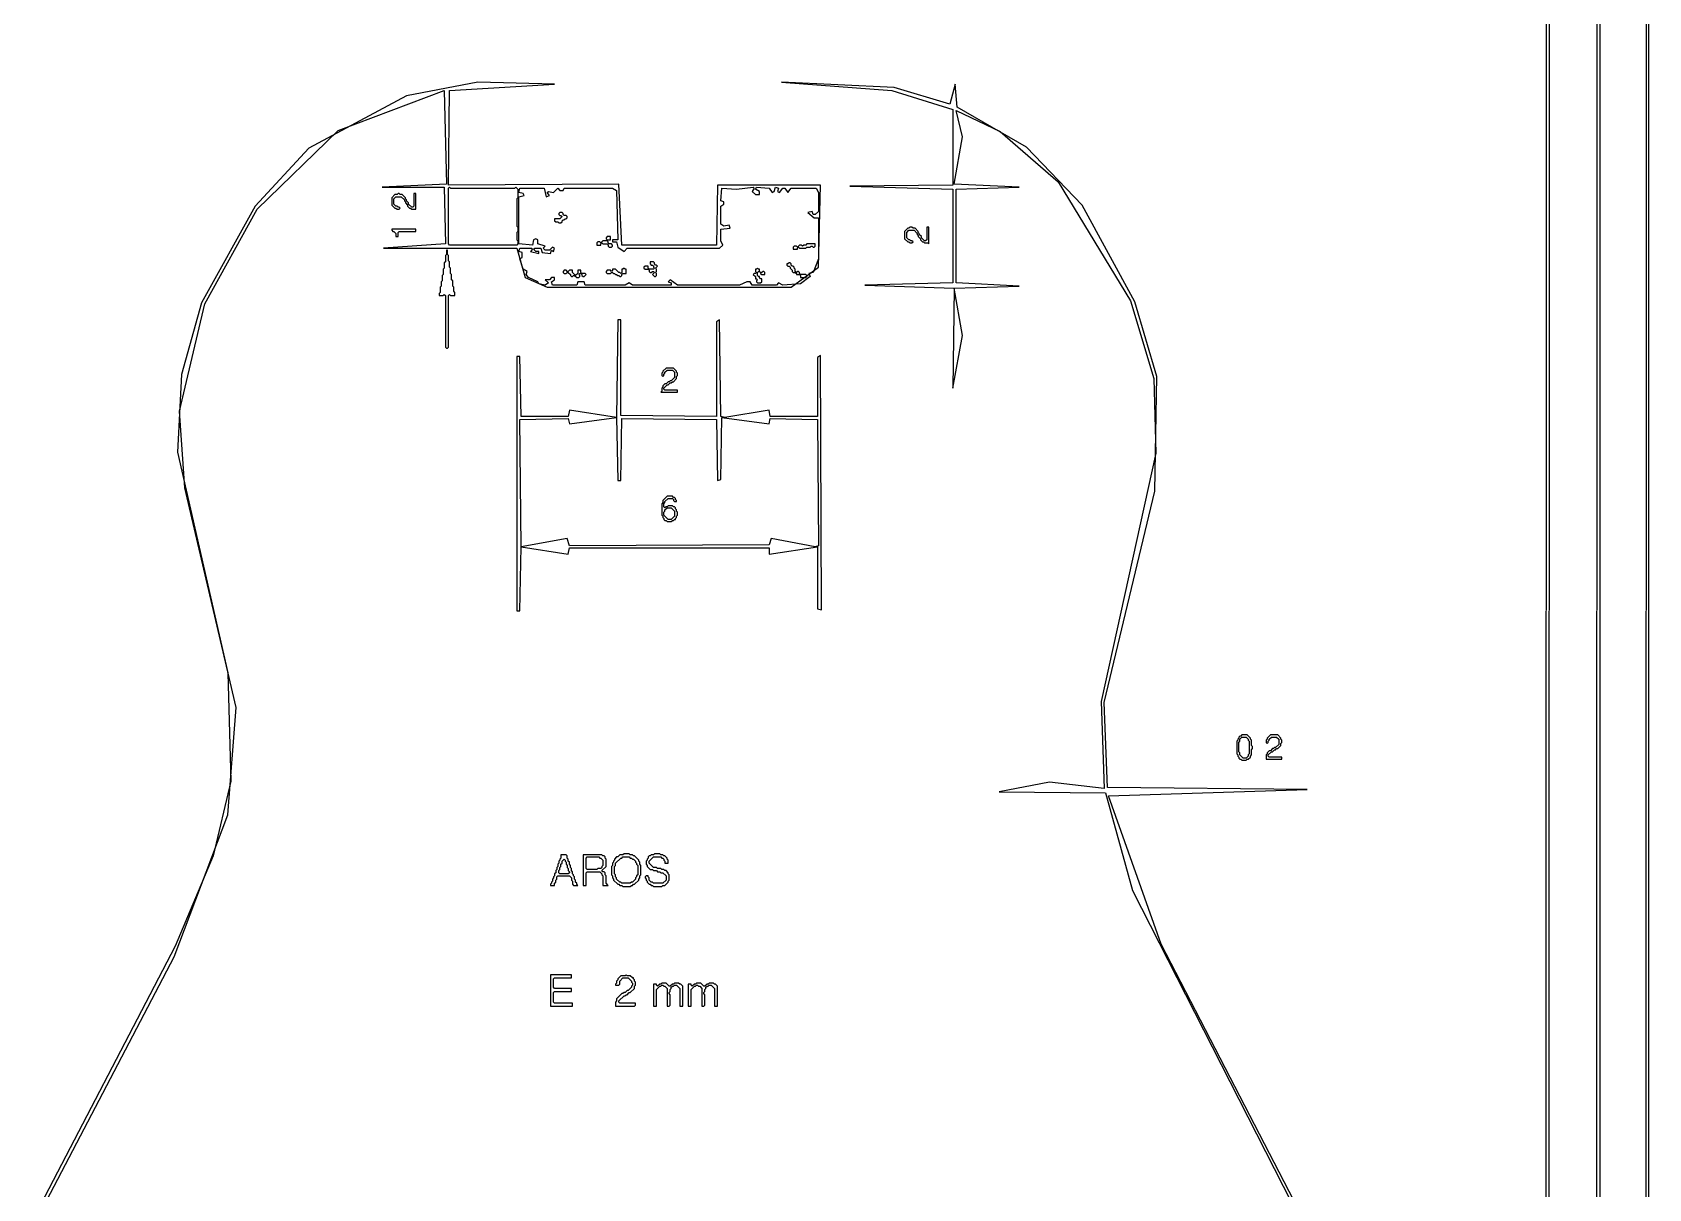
# Model space of a CAD drawing. Extents: x 17 to 323, y -435 to -5.
# Drawn here: x 168.9 to 322.7, y -271.6 to -161.6 of the extents above; entities that cross this region are included whole.
import ezdxf

# ---------------------------------------------------------------- set-up
doc = ezdxf.new("R2010")
doc.units = 0

msp = doc.modelspace()

# ---------------------------------------------------------------- linework, layer by layer
at = {"layer": 'CONTOURS'}
for p, q in [((322.5, -5.1), (322.4, -434.6)), ((322.7, -434.9), (322.7, -4.7)), ((317.8, -9.8), (317.7, -429.9)), ((318.1, -430.2), (318.1, -9.5)), ((313, -14.6), (312.9, -375)), ((313.2, -425.6), (313.3, -14.3)), ((204.5, -167.6), (195.2, -172.6)), ((198, -170.9), (208.1, -167.1)), ((211.3, -166.3), (204.5, -167.6)), ((208.1, -167.1), (208.3, -176)), ((208.5, -176.1), (208.6, -167.1)), ((208.6, -167.1), (218.6, -166.5)), ((218.6, -166.5), (211.3, -166.3)), ((250.9, -166.8), (240.2, -166.3)), ((240.2, -166.3), (250.7, -167.1)), ((250.7, -167.1), (256.5, -168.9)), ((256.2, -168.4), (250.9, -166.8)), ((256.7, -166.5), (256.2, -168.4)), ((256.9, -168.7), (256.7, -166.5)), ((256.5, -168.9), (256.5, -176.1)), ((257.4, -171.5), (256.8, -169)), ((256.8, -169), (261, -171)), ((263.5, -172.5), (256.9, -168.7)), ((190.3, -178.4), (198, -170.9)), ((256.6, -176), (257.4, -171.5)), ((261, -171), (266.5, -175.8)), ((195.2, -172.6), (190.1, -178.1)), ((268.8, -178), (263.5, -172.5)), ((208.3, -176), (202.2, -176.3)), ((202.2, -176.3), (208.1, -176.3)), ((208.1, -176.3), (208.2, -181.7)), ((224.7, -176), (208.5, -176.1)), ((208.5, -176.4), (208.6, -176.3)), ((208.5, -181.7), (208.5, -176.4)), ((208.6, -176.3), (208.7, -176.4)), ((208.7, -176.4), (214.8, -176.4)), ((214.8, -176.4), (214.9, -176.3)), ((214.9, -176.3), (215.1, -176.5)), ((215.1, -176.5), (215.1, -177.3)), ((215.2, -176.8), (215.3, -176.4)), ((215.6, -176.9), (215.2, -176.8)), ((215.3, -176.4), (217.6, -176.4)), ((217.6, -176.4), (217.8, -177.2)), ((217.9, -176.8), (218, -176.7)), ((218.1, -177.1), (217.9, -176.8)), ((218, -176.7), (218.5, -176.8)), ((218.5, -176.8), (218.9, -176.4)), ((218.9, -176.4), (219.1, -176.6)), ((219.1, -176.6), (219.4, -176.6)), ((219.4, -176.6), (219.5, -176.4)), ((219.5, -176.4), (224.1, -176.4)), ((224.1, -176.4), (224.5, -176.6)), ((224.5, -176.6), (224.6, -181.3)), ((225, -181.8), (224.7, -176)), ((234.1, -176.1), (234, -181.8)), ((243.9, -176.1), (234.1, -176.1)), ((234.4, -177.6), (234.5, -176.4)), ((234.5, -176.4), (235.9, -176.5)), ((235.9, -176.5), (237.5, -176.3)), ((237.6, -176.4), (237.4, -176.7)), ((237.4, -176.7), (237.7, -177)), ((237.5, -176.3), (237.6, -176.4)), ((237.7, -176.5), (237.8, -176.3)), ((238.1, -176.7), (237.7, -176.5)), ((237.8, -176.3), (239, -176.4)), ((238.1, -177), (238.1, -176.7)), ((239, -176.4), (239.3, -176.8)), ((239.3, -176.8), (239.5, -176.7)), ((239.5, -176.7), (239.6, -176.3)), ((239.6, -176.3), (239.9, -176.4)), ((239.9, -176.4), (239.8, -176.7)), ((239.8, -176.7), (240, -176.8)), ((240, -176.8), (240.3, -176.4)), ((240.3, -176.4), (240.5, -176.4)), ((240.5, -176.4), (240.8, -176.8)), ((240.8, -176.8), (241.1, -176.4)), ((241.1, -176.4), (243.5, -176.4)), ((243.5, -176.4), (243.7, -176.8)), ((243.7, -183.9), (243.9, -176.1)), ((243.7, -176.8), (243.7, -178.6)), ((256.5, -176.1), (246.7, -176.2)), ((246.7, -176.2), (256.5, -176.5)), ((256.5, -176.5), (256.5, -185.4)), ((262.8, -176.3), (256.6, -176)), ((256.8, -176.5), (262.8, -176.3)), ((256.8, -185.4), (256.8, -176.5)), ((266.5, -175.8), (273.4, -187.1)), ((190.1, -178.1), (185, -187.3)), ((185.3, -187.4), (190.3, -178.4)), ((203.4, -177), (203.1, -177.3)), ((203.1, -177.3), (203.1, -178)), ((203.1, -178), (203.4, -178.3)), ((203.3, -177.4), (203.5, -177.2)), ((203.3, -177.9), (203.3, -177.4)), ((203.5, -178.1), (203.3, -177.9)), ((203.6, -177), (203.4, -177)), ((203.4, -178.3), (203.5, -178.3)), ((203.5, -177.2), (204, -177.2)), ((203.6, -178.1), (203.5, -178.1)), ((203.5, -178.3), (203.6, -178.4)), ((203.7, -176.9), (203.6, -177)), ((203.7, -178.2), (203.6, -178.1)), ((203.6, -178.4), (203.8, -178.4)), ((203.8, -176.9), (203.7, -176.9)), ((203.8, -178.2), (203.7, -178.2)), ((203.9, -177), (203.8, -176.9)), ((203.9, -178.3), (203.8, -178.2)), ((203.8, -178.4), (203.9, -178.3)), ((204.1, -177), (203.9, -177)), ((204, -177.2), (204.3, -177.5)), ((204.4, -177.3), (204.1, -177)), ((204.3, -177.5), (204.3, -177.6)), ((204.3, -177.6), (204.4, -177.7)), ((204.4, -177.4), (204.4, -177.3)), ((204.5, -177.5), (204.4, -177.4)), ((204.4, -177.7), (204.4, -177.8)), ((204.4, -177.8), (204.6, -178)), ((204.5, -177.6), (204.5, -177.5)), ((204.7, -177.8), (204.5, -177.6)), ((204.6, -178), (204.6, -178.1)), ((204.6, -178.1), (204.8, -178.3)), ((204.7, -177.9), (204.7, -177.8)), ((205, -178.2), (204.7, -177.9)), ((204.8, -178.3), (204.9, -178.3)), ((204.9, -178.3), (205, -178.4)), ((205.1, -178.2), (205, -178.2)), ((205, -178.4), (205.4, -178.4)), ((205.2, -178.1), (205.1, -178.2)), ((205.4, -176.9), (205.2, -176.9)), ((205.2, -176.9), (205.2, -178.1)), ((205.4, -178.4), (205.4, -176.9)), ((215.1, -177.3), (215, -177.4)), ((215, -177.4), (215, -180)), ((215.2, -177.2), (215.7, -177.1)), ((215.2, -181.7), (215.2, -177.2)), ((215.7, -177.1), (215.6, -176.9)), ((217.8, -177.2), (218.1, -177.1)), ((234.7, -177.7), (234.4, -177.6)), ((234.4, -178.1), (234.7, -177.9)), ((234.4, -179.8), (234.4, -178.1)), ((234.7, -177.9), (234.7, -177.7)), ((237.7, -177), (238.1, -177)), ((273.8, -187.2), (268.8, -178)), ((219.1, -179.3), (218.6, -179.3)), ((218.6, -179.3), (218.6, -179.5)), ((218.6, -179.5), (218.7, -179.6)), ((218.7, -179.6), (218.9, -179.6)), ((218.9, -179.6), (219, -179.7)), ((219.1, -178.7), (219, -178.8)), ((219, -178.8), (219, -178.9)), ((219, -178.9), (219.1, -179)), ((219, -179.7), (219.2, -179.7)), ((219.3, -178.7), (219.1, -178.7)), ((219.1, -179), (219.2, -179)), ((219.3, -179.1), (219.1, -179.3)), ((219.2, -179), (219.3, -179.1)), ((219.2, -179.7), (219.3, -179.6)), ((219.4, -178.8), (219.3, -178.7)), ((219.3, -179.5), (219.4, -179.4)), ((219.3, -179.6), (219.3, -179.5)), ((219.4, -178.9), (219.4, -178.8)), ((219.5, -179), (219.4, -178.9)), ((219.4, -179.4), (219.5, -179.4)), ((219.7, -179), (219.5, -179)), ((219.5, -179.4), (219.6, -179.3)), ((219.6, -179.3), (219.7, -179.3)), ((219.8, -179.1), (219.7, -179)), ((219.7, -179.3), (219.8, -179.2)), ((219.8, -179.2), (219.8, -179.1)), ((234.7, -180), (234.4, -179.8)), ((235.2, -179.9), (234.7, -180)), ((235.3, -180.2), (235.2, -179.9)), ((243.1, -178.6), (242.7, -178.7)), ((242.7, -178.7), (243.3, -179.2)), ((243.2, -178.9), (243.1, -178.6)), ((243.4, -178.9), (243.2, -178.9)), ((243.3, -179.2), (243.7, -179.2)), ((243.7, -178.6), (243.4, -178.9)), ((243.7, -179.2), (243.7, -183.1)), ((203.1, -180.3), (203.1, -180.4)), ((205.4, -180.3), (203.1, -180.3)), ((203.1, -180.4), (203.2, -180.5)), ((203.2, -180.5), (203.3, -180.5)), ((203.3, -180.5), (203.5, -180.7)), ((203.5, -180.7), (203.5, -181)), ((203.5, -181), (203.7, -181)), ((203.7, -180.6), (203.8, -180.5)), ((203.7, -181), (203.7, -180.6)), ((203.8, -180.5), (205.4, -180.5)), ((205.4, -180.5), (205.4, -180.3)), ((215, -180), (215.1, -180.1)), ((215.1, -180.5), (215, -180.6)), ((215, -180.6), (215, -181.3)), ((215, -181.3), (215.1, -181.4)), ((215.1, -180.1), (215.1, -180.5)), ((215.1, -181.4), (215.1, -181.7)), ((216.6, -181.3), (216.5, -181.8)), ((216.8, -181.2), (216.6, -181.3)), ((217, -181.3), (216.8, -181.2)), ((217, -181.7), (217, -181.3)), ((223.2, -181.4), (223, -181.6)), ((223.5, -181.4), (223.2, -181.4)), ((223.6, -181), (223.5, -181.1)), ((223.5, -181.1), (223.5, -181.2)), ((223.5, -181.2), (223.6, -181.3)), ((223.6, -181.3), (223.5, -181.4)), ((223.9, -181), (223.6, -181)), ((223.6, -181.4), (223.7, -181.3)), ((223.7, -181.5), (223.6, -181.4)), ((223.7, -181.3), (223.9, -181.3)), ((223.9, -181.3), (223.9, -181)), ((224.6, -181.3), (224.1, -181.3)), ((224.1, -181.3), (224.1, -181.5)), ((234.4, -180.3), (235.3, -180.2)), ((234.4, -181.4), (234.4, -180.3)), ((234.6, -181.8), (234.4, -181.4)), ((252.2, -180.2), (251.9, -180.5)), ((251.9, -180.5), (251.9, -181.2)), ((251.9, -181.2), (252.2, -181.5)), ((252.1, -180.6), (252.3, -180.4)), ((252.1, -181.1), (252.1, -180.6)), ((252.3, -181.3), (252.1, -181.1)), ((252.3, -180.2), (252.2, -180.2)), ((252.4, -180.1), (252.3, -180.2)), ((252.3, -180.4), (252.8, -180.4)), ((252.4, -181.3), (252.3, -181.3)), ((252.6, -180.1), (252.4, -180.1)), ((252.5, -181.4), (252.4, -181.3)), ((252.6, -181.4), (252.5, -181.4)), ((252.7, -180.2), (252.6, -180.1)), ((252.7, -181.5), (252.6, -181.4)), ((252.9, -180.2), (252.7, -180.2)), ((252.8, -180.4), (253.1, -180.7)), ((253.2, -180.5), (252.9, -180.2)), ((253.1, -180.7), (253.1, -180.8)), ((253.1, -180.8), (253.2, -180.9)), ((253.2, -180.6), (253.2, -180.5)), ((253.3, -180.7), (253.2, -180.6)), ((253.2, -180.9), (253.2, -181)), ((253.2, -181), (253.4, -181.2)), ((253.3, -180.8), (253.3, -180.7)), ((253.5, -181), (253.3, -180.8)), ((253.4, -181.2), (253.4, -181.3)), ((253.4, -181.3), (253.6, -181.5)), ((253.5, -181.1), (253.5, -181)), ((253.8, -181.4), (253.5, -181.1)), ((253.9, -181.4), (253.8, -181.4)), ((254, -181.3), (253.9, -181.4)), ((254.2, -180.1), (254, -180.1)), ((254, -180.1), (254, -181.3)), ((254.2, -181.7), (254.2, -180.1)), ((208.2, -181.7), (202.3, -182.1)), ((202.3, -182.1), (215, -182.1)), ((208.3, -182.7), (208.2, -182.8)), ((208.2, -182.8), (208.2, -183.4)), ((208.3, -182.3), (208.3, -182.7)), ((208.4, -182.3), (208.3, -182.3)), ((208.4, -182.7), (208.4, -182.3)), ((208.5, -182.8), (208.4, -182.7)), ((208.6, -181.8), (208.5, -181.7)), ((208.5, -183.3), (208.5, -182.8)), ((215, -181.8), (208.6, -181.8)), ((215.1, -181.7), (215, -181.8)), ((215, -182.1), (215.8, -184.9)), ((216.5, -181.8), (215.2, -181.7)), ((215.2, -182.4), (215.3, -182.1)), ((215.5, -182.5), (215.2, -182.4)), ((215.3, -182.1), (216.4, -182.1)), ((215.3, -183.1), (215.5, -183)), ((215.5, -183), (215.5, -182.5)), ((216.5, -182.2), (216.3, -182.4)), ((216.3, -182.4), (217.1, -182.6)), ((216.4, -182.1), (216.5, -182.2)), ((216.6, -182.2), (216.7, -182.1)), ((216.8, -182.4), (216.6, -182.2)), ((216.7, -182.1), (217.3, -182.1)), ((217.1, -182.4), (216.8, -182.4)), ((217.7, -181.9), (217, -181.7)), ((217.1, -182.6), (217.1, -182.4)), ((217.3, -182.1), (217.4, -182.5)), ((217.4, -182.5), (218.2, -182.6)), ((217.5, -182.1), (217.7, -181.9)), ((217.7, -182.3), (217.5, -182.1)), ((218.1, -182.3), (217.7, -182.3)), ((218.4, -182), (218.1, -182.3)), ((218.2, -182.6), (218.3, -182.3)), ((218.3, -182.3), (218.5, -182.4)), ((218.6, -182.1), (218.4, -182)), ((218.5, -182.4), (218.6, -182.1)), ((222.7, -181.5), (222.6, -181.6)), ((222.6, -181.6), (222.6, -181.8)), ((222.6, -181.8), (223, -181.8)), ((222.9, -181.5), (222.7, -181.5)), ((223, -181.6), (222.9, -181.5)), ((223, -181.7), (223.1, -181.6)), ((223, -181.8), (223, -181.7)), ((223.1, -181.6), (223.2, -181.7)), ((223.2, -181.7), (223.6, -181.7)), ((223.6, -181.7), (223.7, -181.8)), ((223.7, -181.6), (223.7, -181.5)), ((223.8, -181.7), (223.7, -181.6)), ((223.7, -181.8), (223.7, -181.9)), ((223.7, -181.9), (223.8, -182)), ((224, -181.7), (223.8, -181.7)), ((223.8, -182), (224, -182)), ((224.1, -181.8), (224, -181.7)), ((224, -182), (224.1, -181.9)), ((224.1, -181.5), (224.5, -181.5)), ((224.1, -181.9), (224.1, -181.8)), ((224.5, -181.5), (224.6, -182)), ((224.6, -182), (225.2, -182.4)), ((234, -181.8), (225, -181.8)), ((225.2, -182.4), (225.5, -182.1)), ((225.5, -182.1), (234.3, -182.1)), ((234.3, -182.1), (234.6, -181.8)), ((241.4, -181.9), (241.3, -182)), ((241.3, -182), (241.3, -182.2)), ((241.3, -182.2), (241.7, -182.2)), ((241.6, -181.9), (241.4, -181.9)), ((241.7, -182), (241.6, -181.9)), ((241.9, -181.8), (241.7, -182)), ((241.7, -182.1), (241.8, -182)), ((241.7, -182.2), (241.7, -182.1)), ((241.8, -182), (241.9, -182.1)), ((242.1, -181.8), (241.9, -181.8)), ((241.9, -182.1), (242.5, -182.1)), ((242.2, -181.9), (242.1, -181.8)), ((242.3, -181.8), (242.2, -181.9)), ((242.5, -181.8), (242.3, -181.8)), ((242.6, -181.7), (242.5, -181.8)), ((242.5, -182.1), (242.6, -182)), ((243.4, -181.7), (242.6, -181.7)), ((242.6, -182), (242.9, -182)), ((242.9, -182), (243, -181.9)), ((243, -181.9), (243.1, -181.9)), ((243.1, -181.9), (243.2, -182)), ((243.2, -182), (243.3, -182)), ((243.3, -182), (243.4, -181.9)), ((243.4, -181.9), (243.4, -181.7)), ((252.2, -181.5), (252.3, -181.5)), ((252.3, -181.5), (252.4, -181.6)), ((252.4, -181.6), (252.6, -181.6)), ((252.6, -181.6), (252.7, -181.5)), ((253.6, -181.5), (253.7, -181.5)), ((253.7, -181.5), (253.8, -181.6)), ((253.8, -181.6), (254.1, -181.6)), ((254.1, -181.6), (254.2, -181.7)), ((208.1, -184), (208, -184.1)), ((208, -184.1), (208, -184.6)), ((208.2, -183.4), (208.1, -183.5)), ((208.1, -183.5), (208.1, -184)), ((208.6, -183.4), (208.5, -183.3)), ((208.6, -183.9), (208.6, -183.4)), ((208.7, -184), (208.6, -183.9)), ((208.7, -184.5), (208.7, -184)), ((208.8, -184.6), (208.7, -184.5)), ((215.6, -184.1), (215.3, -183.1)), ((216, -184.3), (215.6, -184.1)), ((215.9, -184.6), (216, -184.3)), ((219.5, -184.2), (219.4, -184.3)), ((219.4, -184.3), (219.4, -184.4)), ((219.4, -184.4), (219.5, -184.5)), ((219.7, -184.2), (219.5, -184.2)), ((219.5, -184.5), (219.7, -184.5)), ((219.8, -184.3), (219.7, -184.2)), ((219.7, -184.5), (219.8, -184.4)), ((219.9, -184.3), (219.8, -184.3)), ((219.8, -184.4), (219.9, -184.4)), ((220, -184.2), (219.9, -184.3)), ((219.9, -184.4), (220.1, -184.6)), ((220.3, -184.2), (220, -184.2)), ((220.3, -184.4), (220.3, -184.2)), ((220.6, -184.7), (220.3, -184.4)), ((220.8, -184.5), (220.6, -184.7)), ((221.1, -184.2), (220.8, -184.2)), ((220.8, -184.2), (220.8, -184.5)), ((220.9, -184.6), (221, -184.5)), ((221, -184.5), (221.1, -184.5)), ((221.1, -184.4), (221.1, -184.2)), ((221.2, -184.5), (221.1, -184.4)), ((221.1, -184.5), (221.2, -184.6)), ((221.5, -184.5), (221.2, -184.5)), ((221.6, -184.6), (221.5, -184.5)), ((223.6, -184.2), (223.5, -184.3)), ((223.5, -184.3), (223.5, -184.4)), ((223.5, -184.4), (223.6, -184.5)), ((223.9, -184.2), (223.6, -184.2)), ((223.6, -184.5), (223.9, -184.5)), ((224, -184.3), (223.9, -184.2)), ((223.9, -184.5), (224, -184.4)), ((224.1, -184.2), (224, -184.3)), ((224, -184.4), (224.1, -184.4)), ((224.4, -184.1), (224.1, -184.1)), ((224.1, -184.1), (224.1, -184.2)), ((224.1, -184.4), (224.2, -184.5)), ((224.2, -184.5), (224.3, -184.5)), ((224.3, -184.5), (224.4, -184.6)), ((224.7, -184.4), (224.4, -184.1)), ((224.8, -184.4), (224.7, -184.4)), ((224.9, -184.5), (224.8, -184.4)), ((225, -184.4), (224.9, -184.5)), ((225.1, -184.1), (225, -184.1)), ((225, -184.1), (225, -184.4)), ((225, -184.6), (225.1, -184.5)), ((225.2, -184), (225.1, -184.1)), ((225.1, -184.5), (225.4, -184.5)), ((225.3, -184.1), (225.2, -184)), ((225.4, -184.1), (225.3, -184.1)), ((225.4, -184.5), (225.4, -184.1)), ((227.2, -183.8), (227.1, -183.9)), ((227.1, -183.9), (227.1, -184)), ((227.1, -184), (227.2, -184.1)), ((227.5, -183.8), (227.2, -183.8)), ((227.2, -184.1), (227.5, -184.1)), ((227.5, -184), (227.5, -183.8)), ((227.6, -184.1), (227.5, -184)), ((227.5, -184.1), (227.6, -184.2)), ((228, -184.1), (227.6, -184.1)), ((227.6, -184.2), (227.6, -184.3)), ((227.6, -184.3), (227.7, -184.4)), ((227.7, -183.4), (227.7, -183.6)), ((228, -183.4), (227.7, -183.4)), ((227.7, -183.6), (227.8, -183.7)), ((227.7, -184.4), (227.8, -184.4)), ((227.8, -183.7), (227.9, -183.7)), ((227.8, -184.4), (227.9, -184.3)), ((227.9, -183.7), (228, -183.8)), ((227.9, -184.3), (228, -184.3)), ((228.1, -184.4), (227.9, -184.6)), ((228.1, -183.5), (228, -183.4)), ((228, -183.8), (228, -183.9)), ((228, -183.9), (228.1, -184)), ((228.1, -184), (228, -184.1)), ((228, -184.3), (228.1, -184.4)), ((228.1, -183.6), (228.1, -183.5)), ((228.2, -183.7), (228.1, -183.6)), ((228.3, -183.7), (228.2, -183.7)), ((228.2, -184), (228.4, -183.8)), ((228.3, -184.1), (228.2, -184)), ((228.2, -184.4), (228.3, -184.3)), ((228.3, -184.5), (228.2, -184.4)), ((228.4, -183.8), (228.3, -183.7)), ((228.3, -184.3), (228.3, -184.1)), ((228.3, -184.7), (228.3, -184.5)), ((237.6, -184.5), (237.5, -184.6)), ((237.7, -184.5), (237.6, -184.5)), ((237.8, -184.1), (237.7, -184.1)), ((237.7, -184.1), (237.7, -184.3)), ((237.7, -184.3), (237.8, -184.4)), ((237.8, -184.4), (237.7, -184.5)), ((237.9, -184), (237.8, -184.1)), ((238, -184.1), (237.9, -184)), ((237.9, -184.4), (238, -184.3)), ((237.9, -184.7), (237.9, -184.4)), ((238.1, -184.1), (238, -184.1)), ((238, -184.3), (238.1, -184.3)), ((238.1, -184.3), (238.1, -184.1)), ((238.1, -184.3), (238.2, -184.4)), ((238.2, -184.4), (238.1, -184.3)), ((238.2, -184.4), (238.2, -184.5)), ((238.3, -184.4), (238.2, -184.4)), ((238.2, -184.5), (238.3, -184.6)), ((238.4, -184.3), (238.3, -184.4)), ((238.5, -184.3), (238.4, -184.3)), ((238.6, -184.4), (238.5, -184.3)), ((238.6, -184.6), (238.6, -184.4)), ((240.7, -183.6), (240.7, -183.7)), ((240.8, -183.6), (240.7, -183.6)), ((240.7, -183.7), (240.8, -183.8)), ((240.9, -183.5), (240.8, -183.6)), ((240.8, -183.8), (240.9, -183.8)), ((241, -183.5), (240.9, -183.5)), ((240.9, -183.8), (241, -183.9)), ((241.1, -183.6), (241, -183.5)), ((241, -183.9), (241, -184)), ((241, -184), (241.2, -184.2)), ((241.1, -183.7), (241.1, -183.6)), ((241.2, -183.8), (241.1, -183.7)), ((241.1, -185.8), (243.7, -183.9)), ((241.3, -183.8), (241.2, -183.8)), ((241.2, -184.2), (241.2, -184.3)), ((241.2, -184.3), (241.3, -184.4)), ((241.4, -183.9), (241.3, -183.8)), ((241.3, -184.4), (241.5, -184.4)), ((241.4, -184), (241.4, -183.9)), ((241.5, -184.1), (241.4, -184)), ((241.5, -184.3), (241.5, -184.1)), ((241.6, -184.4), (241.5, -184.3)), ((241.5, -184.4), (241.6, -184.5)), ((241.7, -184.3), (241.6, -184.4)), ((241.6, -184.5), (241.6, -184.6)), ((241.8, -184.3), (241.7, -184.3)), ((241.9, -184.4), (241.8, -184.3)), ((241.9, -184.5), (241.9, -184.4)), ((242, -184.6), (241.9, -184.5)), ((243.2, -184.4), (242.8, -184.5)), ((242.8, -184.5), (242.9, -184.8)), ((243.7, -183.1), (243.2, -184.4)), ((207.8, -185.7), (207.7, -185.8)), ((207.7, -185.8), (207.7, -186.3)), ((207.9, -185.2), (207.8, -185.3)), ((207.8, -185.3), (207.8, -185.7)), ((208, -184.6), (207.9, -184.7)), ((207.9, -184.7), (207.9, -185.2)), ((208.8, -185.1), (208.8, -184.6)), ((208.9, -185.2), (208.8, -185.1)), ((208.9, -185.7), (208.9, -185.2)), ((209, -185.8), (208.9, -185.7)), ((209, -186.2), (209, -185.8)), ((215.8, -184.9), (217.9, -185.8)), ((216.1, -184.9), (215.9, -184.6)), ((217, -185.3), (216.1, -184.9)), ((217.1, -185.5), (217, -185.3)), ((217.7, -185.6), (217.1, -185.5)), ((218.1, -185.1), (217.7, -185.1)), ((217.7, -185.1), (218, -185.4)), ((218, -185.4), (217.7, -185.6)), ((217.9, -185.8), (241.1, -185.8)), ((218.3, -184.9), (218.1, -185.1)), ((218.6, -184.9), (218.3, -184.9)), ((218.3, -185.3), (218.6, -185.1)), ((218.4, -185.6), (218.3, -185.3)), ((220.7, -185.6), (218.4, -185.6)), ((218.6, -185.1), (218.6, -184.9)), ((220.1, -184.6), (220.1, -184.7)), ((220.1, -184.7), (220.2, -184.8)), ((220.2, -184.8), (220.3, -184.8)), ((220.3, -184.8), (220.4, -184.7)), ((220.4, -184.7), (220.5, -184.7)), ((220.5, -184.7), (220.7, -184.9)), ((220.7, -184.9), (220.9, -184.9)), ((220.8, -185.3), (220.7, -185.6)), ((221.4, -185.3), (220.8, -185.3)), ((221, -184.7), (220.9, -184.6)), ((220.9, -184.9), (221, -184.8)), ((221, -184.8), (221, -184.7)), ((221.2, -184.6), (221.2, -184.7)), ((221.2, -184.7), (221.3, -184.8)), ((221.3, -184.8), (221.4, -184.8)), ((221.4, -184.8), (221.6, -184.6)), ((221.5, -185.6), (221.4, -185.3)), ((225.3, -185.6), (221.5, -185.6)), ((224.4, -184.6), (224.5, -184.6)), ((224.5, -184.6), (224.6, -184.7)), ((224.6, -184.7), (224.7, -184.7)), ((224.7, -184.7), (224.8, -184.8)), ((224.8, -184.8), (224.9, -184.8)), ((224.9, -184.8), (225, -184.7)), ((225, -184.7), (225, -184.6)), ((225.7, -185.4), (225.3, -185.6)), ((226, -185.6), (225.7, -185.4)), ((229.7, -185.6), (226, -185.6)), ((227.9, -184.6), (228.1, -184.8)), ((228.1, -184.8), (228.2, -184.8)), ((228.2, -184.8), (228.3, -184.7)), ((229.6, -185.1), (229.4, -185.3)), ((229.4, -185.3), (229.7, -185.4)), ((230.3, -185.6), (229.6, -185.1)), ((229.7, -185.4), (229.7, -185.6)), ((236.2, -185.6), (230.3, -185.6)), ((236.9, -185.3), (236.2, -185.6)), ((237.2, -185.3), (236.9, -185.3)), ((237.4, -185.6), (237.2, -185.3)), ((239.7, -185.6), (237.4, -185.6)), ((237.5, -184.6), (237.7, -184.8)), ((237.7, -184.8), (237.7, -185)), ((237.7, -185), (237.8, -185)), ((237.8, -185), (237.9, -185.1)), ((237.9, -185.1), (237.8, -185.2)), ((237.8, -185.2), (237.8, -185.3)), ((237.8, -185.3), (237.9, -185.4)), ((238, -184.8), (237.9, -184.7)), ((237.9, -185.4), (238.2, -185.4)), ((238.1, -184.8), (238, -184.8)), ((238.1, -184.9), (238.1, -184.8)), ((238.2, -185), (238.1, -184.9)), ((238.3, -185), (238.2, -185)), ((238.2, -185.4), (238.3, -185.3)), ((238.3, -184.6), (238.6, -184.6)), ((238.3, -185.3), (238.3, -185)), ((239.9, -185.4), (239.7, -185.6)), ((240.3, -185.6), (239.9, -185.4)), ((242, -185.5), (240.3, -185.6)), ((241.6, -184.6), (241.9, -184.6)), ((241.9, -184.6), (242, -184.7)), ((242.5, -184.6), (242, -184.6)), ((242, -184.7), (242, -184.9)), ((242.9, -184.8), (242, -185.5)), ((242, -184.9), (242.5, -184.9)), ((242.6, -184.7), (242.5, -184.6)), ((242.5, -184.9), (242.6, -184.8)), ((242.6, -184.8), (242.6, -184.7)), ((256.5, -185.4), (248.1, -185.6)), ((248.1, -185.6), (256.6, -185.9)), ((256.6, -185.9), (256.5, -195.4)), ((256.6, -185.9), (262.8, -185.7)), ((257.4, -190.4), (256.6, -185.9)), ((262.8, -185.7), (256.8, -185.4)), ((182.9, -197.6), (185.3, -187.4)), ((185, -187.3), (183.1, -194.1)), ((207.7, -186.3), (207.6, -186.4)), ((207.6, -186.4), (207.6, -186.6)), ((207.6, -186.6), (208, -186.6)), ((208, -186.6), (208.1, -186.5)), ((208.1, -186.5), (208.2, -186.6)), ((208.2, -186.6), (208.2, -191.5)), ((208.5, -186.6), (208.6, -186.5)), ((208.5, -191.5), (208.5, -186.6)), ((208.6, -186.5), (208.7, -186.6)), ((208.7, -186.6), (209.1, -186.6)), ((209.1, -186.3), (209, -186.2)), ((209.1, -186.6), (209.1, -186.3)), ((273.4, -187.1), (275.6, -194.5)), ((275.9, -194.3), (273.8, -187.2)), ((224.6, -188.9), (224.5, -198.2)), ((224.9, -188.9), (224.6, -188.9)), ((224.9, -198), (224.9, -188.9)), ((234.3, -188.9), (234, -189.1)), ((234, -189.1), (234, -198.1)), ((234.4, -198.1), (234.3, -188.9)), ((256.5, -195.4), (257.4, -190.4)), ((208.2, -191.5), (208.3, -191.6)), ((208.3, -191.6), (208.4, -191.6)), ((208.4, -191.6), (208.5, -191.5)), ((215, -192.4), (215, -216.6)), ((215.3, -192.4), (215, -192.4)), ((215.4, -198.1), (215.3, -192.4)), ((229.2, -193.5), (228.9, -193.8)), ((229.1, -193.9), (229.3, -193.7)), ((229.9, -193.5), (229.2, -193.5)), ((229.3, -193.7), (229.8, -193.7)), ((229.8, -193.7), (230, -193.9)), ((230.2, -193.8), (229.9, -193.5)), ((243.9, -192.3), (243.6, -192.5)), ((243.6, -192.5), (243.6, -198.1)), ((244, -216.5), (243.9, -192.3)), ((183.1, -194.1), (182.7, -201.5)), ((228.9, -193.9), (228.8, -194)), ((228.8, -194), (228.8, -194.2)), ((228.8, -194.2), (228.9, -194.3)), ((228.9, -195.3), (228.8, -195.4)), ((228.9, -193.8), (228.9, -193.9)), ((228.9, -194.3), (229, -194.2)), ((229.1, -195), (228.9, -195.2)), ((228.9, -195.2), (228.9, -195.3)), ((229, -194.1), (229.1, -194)), ((229, -194.2), (229, -194.1)), ((229, -195.4), (229.3, -195.1)), ((229.1, -194), (229.1, -193.9)), ((229.2, -195), (229.1, -195)), ((229.4, -194.8), (229.2, -195)), ((229.3, -195.1), (229.4, -195.1)), ((229.5, -194.8), (229.4, -194.8)), ((229.4, -195.1), (229.6, -194.9)), ((229.6, -194.7), (229.5, -194.8)), ((229.7, -194.7), (229.6, -194.7)), ((229.6, -194.9), (229.7, -194.9)), ((230, -194.4), (229.7, -194.7)), ((229.7, -194.9), (229.8, -194.8)), ((229.8, -194.8), (229.9, -194.8)), ((229.9, -194.8), (230.2, -194.5)), ((230, -193.9), (230, -194.4)), ((230.2, -193.9), (230.2, -193.8)), ((230.3, -194), (230.2, -193.9)), ((230.2, -194.3), (230.3, -194.2)), ((230.2, -194.5), (230.2, -194.3)), ((230.3, -194.2), (230.3, -194)), ((275.6, -194.5), (275.8, -201.6)), ((275.7, -205.2), (275.9, -194.3)), ((228.8, -195.7), (228.7, -195.8)), ((228.7, -195.8), (230.3, -195.8)), ((228.8, -195.4), (228.8, -195.7)), ((229, -195.5), (229, -195.4)), ((229.1, -195.6), (229, -195.5)), ((230.3, -195.6), (229.1, -195.6)), ((230.3, -195.8), (230.3, -195.6)), ((183.4, -204.9), (182.9, -197.6)), ((215.3, -198.4), (219.9, -198.3)), ((215.4, -210.5), (215.3, -198.4)), ((219.9, -198.1), (215.4, -198.1)), ((220, -197.5), (219.9, -198.1)), ((219.9, -198.3), (220, -198.8)), ((224.5, -198.2), (220, -197.5)), ((220, -198.8), (224.5, -198.2)), ((224.5, -198.2), (224.6, -204.2)), ((234, -198.1), (224.9, -198)), ((224.9, -204.2), (225, -198.3)), ((225, -198.3), (234, -198.4)), ((234, -198.4), (234.1, -204.2)), ((234.8, -198.2), (234.4, -198.1)), ((234.4, -204.1), (234.5, -198.2)), ((234.5, -198.2), (239, -198.8)), ((239, -197.5), (234.8, -198.2)), ((239.1, -198.1), (239, -197.5)), ((239, -198.8), (239.1, -198.3)), ((243.6, -198.1), (239.1, -198.1)), ((239.1, -198.3), (243.6, -198.4)), ((243.6, -198.4), (243.7, -210.4)), ((182.7, -201.5), (187.5, -222.5)), ((275.8, -201.6), (270.6, -225.2)), ((224.6, -204.2), (224.9, -204.2)), ((234.1, -204.2), (234.4, -204.1)), ((188.3, -225.8), (183.4, -204.9)), ((229.3, -205.7), (228.9, -206.1)), ((229.1, -206.2), (229.4, -205.9)), ((229.8, -205.7), (229.3, -205.7)), ((229.4, -205.9), (229.8, -205.9)), ((229.9, -205.8), (229.8, -205.7)), ((229.8, -205.9), (229.9, -206)), ((230, -205.8), (229.9, -205.8)), ((229.9, -206), (229.9, -206.1)), ((230.1, -205.9), (230, -205.8)), ((230.1, -206), (230.1, -205.9)), ((230.2, -206.1), (230.1, -206)), ((270.9, -225.3), (275.7, -205.2)), ((228.9, -206.3), (228.8, -206.4)), ((228.8, -206.4), (228.8, -207.5)), ((228.8, -207.5), (228.9, -207.6)), ((228.9, -206.1), (228.9, -206.3)), ((228.9, -207.6), (228.9, -207.7)), ((229, -206.4), (229.1, -206.3)), ((229, -206.7), (229, -206.4)), ((229.1, -206.8), (229, -206.7)), ((229, -207.2), (229.1, -207.1)), ((229, -207.5), (229, -207.2)), ((229.4, -207.9), (229, -207.5)), ((229.1, -206.3), (229.1, -206.2)), ((229.2, -206.7), (229.1, -206.8)), ((229.1, -207), (229.3, -206.8)), ((229.1, -207.1), (229.1, -207)), ((229.3, -206.7), (229.2, -206.7)), ((229.4, -206.6), (229.3, -206.7)), ((229.3, -206.8), (229.7, -206.8)), ((229.8, -206.6), (229.4, -206.6)), ((229.7, -206.8), (230, -207.1)), ((230, -207.6), (229.7, -207.9)), ((229.9, -206.7), (229.8, -206.6)), ((229.9, -206.1), (230, -206.2)), ((230, -206.7), (229.9, -206.7)), ((230, -206.2), (230.2, -206.2)), ((230.1, -206.8), (230, -206.7)), ((230, -207.1), (230, -207.6)), ((230.1, -206.9), (230.1, -206.8)), ((230.2, -207), (230.1, -206.9)), ((230.2, -206.2), (230.2, -206.1)), ((230.2, -207.1), (230.2, -207)), ((230.3, -207.2), (230.2, -207.1)), ((230.2, -207.6), (230.3, -207.5)), ((230.2, -207.7), (230.2, -207.6)), ((230.3, -207.5), (230.3, -207.2)), ((228.9, -207.7), (229, -207.8)), ((229, -207.8), (229, -207.9)), ((229, -207.9), (229.1, -208)), ((229.1, -208), (229.2, -208)), ((229.2, -208), (229.3, -208.1)), ((229.3, -208.1), (229.7, -208.1)), ((229.7, -207.9), (229.4, -207.9)), ((229.7, -208.1), (229.8, -208)), ((229.8, -208), (229.9, -208)), ((229.9, -208), (230, -207.9)), ((230, -207.9), (230.1, -207.9)), ((230.1, -207.8), (230.2, -207.7)), ((230.1, -207.9), (230.1, -207.8)), ((215.3, -216.6), (215.4, -210.5)), ((219.8, -209.7), (215.4, -210.5)), ((215.4, -210.5), (219.9, -211.2)), ((220, -210.4), (219.8, -209.7)), ((219.9, -211.2), (220, -210.6)), ((239, -210.3), (220, -210.4)), ((220, -210.6), (239, -210.6)), ((239.2, -209.7), (239, -210.3)), ((239, -211.2), (243.6, -210.5)), ((239, -210.6), (239, -211.2)), ((243.4, -210.5), (239.2, -209.7)), ((243.7, -210.4), (243.4, -210.5)), ((243.6, -210.5), (243.6, -216.4)), ((215, -216.6), (215.3, -216.6)), ((243.6, -216.4), (244, -216.5)), ((187.5, -222.5), (187.8, -232.8)), ((187.5, -236), (188.3, -225.8)), ((270.6, -225.2), (270.9, -233.5)), ((271.2, -233.4), (270.9, -225.3)), ((283.6, -228.9), (283.5, -229)), ((283.5, -229), (283.5, -230.2)), ((283.7, -228.7), (283.6, -228.8)), ((283.6, -228.8), (283.6, -228.9)), ((283.8, -228.5), (283.7, -228.6)), ((283.7, -228.6), (283.7, -228.7)), ((283.7, -229.1), (283.8, -229)), ((283.7, -230), (283.7, -229.1)), ((283.9, -228.5), (283.8, -228.5)), ((283.8, -228.8), (284, -228.6)), ((283.8, -229), (283.8, -228.8)), ((284, -228.4), (283.9, -228.5)), ((284.5, -228.4), (284, -228.4)), ((284, -228.6), (284.4, -228.6)), ((284.4, -228.6), (284.6, -228.8)), ((284.8, -228.7), (284.5, -228.4)), ((284.6, -228.8), (284.6, -228.9)), ((284.6, -228.9), (284.7, -229)), ((284.7, -229), (284.7, -230.2)), ((284.8, -228.8), (284.8, -228.7)), ((284.9, -228.9), (284.8, -228.8)), ((284.9, -229.4), (284.9, -228.9)), ((286.4, -228.8), (286.3, -228.9)), ((286.3, -228.9), (286.3, -229.1)), ((286.3, -229.1), (286.4, -229.2)), ((286.7, -228.4), (286.4, -228.7)), ((286.4, -228.7), (286.4, -228.8)), ((286.4, -229.2), (286.5, -229.1)), ((286.5, -229), (286.6, -228.9)), ((286.5, -229.1), (286.5, -229)), ((286.6, -228.8), (286.8, -228.6)), ((286.6, -228.9), (286.6, -228.8)), ((287.4, -228.4), (286.7, -228.4)), ((286.8, -228.6), (287.3, -228.6)), ((287.3, -228.6), (287.5, -228.8)), ((287.7, -228.7), (287.4, -228.4)), ((287.5, -228.8), (287.5, -229.3)), ((287.7, -228.8), (287.7, -228.7)), ((287.8, -228.9), (287.7, -228.8)), ((287.7, -229.2), (287.8, -229.1)), ((287.8, -229.1), (287.8, -228.9)), ((283.5, -230.2), (283.6, -230.3)), ((283.6, -230.3), (283.6, -230.4)), ((283.6, -230.4), (283.7, -230.5)), ((283.8, -230.1), (283.7, -230)), ((283.7, -230.5), (283.7, -230.6)), ((283.7, -230.6), (283.8, -230.7)), ((283.8, -230.3), (283.8, -230.1)), ((284.1, -230.6), (283.8, -230.3)), ((283.8, -230.7), (283.9, -230.7)), ((283.9, -230.7), (284, -230.8)), ((284.4, -230.6), (284.1, -230.6)), ((284.6, -230.4), (284.4, -230.6)), ((284.4, -230.8), (284.5, -230.7)), ((284.5, -230.7), (284.6, -230.7)), ((284.7, -230.2), (284.6, -230.3)), ((284.6, -230.3), (284.6, -230.4)), ((284.6, -230.7), (284.8, -230.5)), ((284.8, -230.4), (284.9, -230.3)), ((284.8, -230.5), (284.8, -230.4)), ((285, -229.5), (284.9, -229.4)), ((284.9, -229.8), (285, -229.7)), ((284.9, -230.3), (284.9, -229.8)), ((285, -229.7), (285, -229.5)), ((286.4, -230.2), (286.3, -230.3)), ((286.3, -230.3), (286.3, -230.7)), ((286.3, -230.7), (287.8, -230.7)), ((286.6, -229.9), (286.4, -230.1)), ((286.4, -230.1), (286.4, -230.2)), ((286.5, -230.3), (286.8, -230)), ((286.5, -230.4), (286.5, -230.3)), ((286.6, -230.5), (286.5, -230.4)), ((286.7, -229.9), (286.6, -229.9)), ((287.8, -230.5), (286.6, -230.5)), ((286.9, -229.7), (286.7, -229.9)), ((286.8, -230), (286.9, -230)), ((287, -229.7), (286.9, -229.7)), ((286.9, -230), (287.1, -229.8)), ((287.1, -229.6), (287, -229.7)), ((287.2, -229.6), (287.1, -229.6)), ((287.1, -229.8), (287.2, -229.8)), ((287.5, -229.3), (287.2, -229.6)), ((287.2, -229.8), (287.3, -229.7)), ((287.3, -229.7), (287.4, -229.7)), ((287.4, -229.7), (287.7, -229.4)), ((287.7, -229.4), (287.7, -229.2)), ((287.8, -230.7), (287.8, -230.5)), ((284, -230.8), (284.4, -230.8)), ((187.8, -232.8), (186.1, -239.9)), ((265.7, -232.9), (260.9, -233.8)), ((270.9, -233.5), (265.7, -232.9)), ((290.2, -233.6), (271.2, -233.4)), ((271.3, -234.2), (290.2, -233.6)), ((260.9, -233.8), (271, -233.9)), ((271, -233.9), (273.6, -243.2)), ((276.3, -248.3), (271.3, -234.2)), ((182.4, -249.5), (187.5, -236)), ((186.1, -239.9), (182.5, -248.5)), ((219.2, -239.8), (219.2, -240.1)), ((219.7, -239.8), (219.2, -239.8)), ((219.8, -239.9), (219.7, -239.8)), ((219.8, -240.1), (219.8, -239.9)), ((221.3, -239.8), (221.3, -242.7)), ((223.1, -239.8), (221.3, -239.8)), ((223.2, -239.9), (223.1, -239.8)), ((223.3, -239.9), (223.2, -239.9)), ((223.4, -240), (223.3, -239.9)), ((224.8, -239.8), (224.6, -240)), ((225.1, -239.8), (224.8, -239.8)), ((225.2, -239.7), (225.1, -239.8)), ((225.7, -239.7), (225.2, -239.7)), ((225.8, -239.8), (225.7, -239.7)), ((226, -239.8), (225.8, -239.8)), ((226.1, -239.9), (226, -239.8)), ((226.2, -239.9), (226.1, -239.9)), ((226.6, -240.3), (226.2, -239.9)), ((227.6, -239.9), (227.5, -240)), ((227.7, -239.9), (227.6, -239.9)), ((227.8, -239.8), (227.7, -239.9)), ((228, -239.8), (227.8, -239.8)), ((228.1, -239.7), (228, -239.8)), ((228.6, -239.7), (228.1, -239.7)), ((228.7, -239.8), (228.6, -239.7)), ((228.9, -239.8), (228.7, -239.8)), ((229, -239.9), (228.9, -239.8)), ((229.1, -239.9), (229, -239.9)), ((229.3, -240.1), (229.1, -239.9)), ((218.8, -241.2), (218.7, -241.3)), ((218.7, -241.3), (218.7, -241.5)), ((218.9, -240.9), (218.8, -241)), ((218.8, -241), (218.8, -241.2)), ((219, -240.6), (218.9, -240.7)), ((218.9, -240.7), (218.9, -240.9)), ((219.1, -240.3), (219, -240.4)), ((219, -240.4), (219, -240.6)), ((219, -241.3), (219.1, -241.2)), ((219, -241.5), (219, -241.3)), ((219.2, -240.1), (219.1, -240.2)), ((219.1, -240.2), (219.1, -240.3)), ((219.1, -241), (219.2, -240.9)), ((219.1, -241.2), (219.1, -241)), ((219.2, -240.7), (219.3, -240.6)), ((219.2, -240.9), (219.2, -240.7)), ((219.3, -240.4), (219.5, -240.2)), ((219.3, -240.6), (219.3, -240.4)), ((219.5, -240.2), (219.6, -240.3)), ((219.6, -240.3), (219.6, -240.4)), ((219.6, -240.4), (219.7, -240.5)), ((219.7, -240.5), (219.7, -240.7)), ((219.7, -240.7), (219.8, -240.8)), ((219.9, -240.2), (219.8, -240.1)), ((219.8, -240.8), (219.8, -241)), ((219.8, -241), (219.9, -241.1)), ((219.9, -240.4), (219.9, -240.2)), ((220, -240.5), (219.9, -240.4)), ((219.9, -241.1), (219.9, -241.3)), ((219.9, -241.3), (220, -241.4)), ((220, -240.7), (220, -240.5)), ((220.1, -240.8), (220, -240.7)), ((220, -241.4), (220, -241.5)), ((220.1, -241), (220.1, -240.8)), ((220.2, -241.1), (220.1, -241)), ((220.2, -241.3), (220.2, -241.1)), ((220.3, -241.4), (220.2, -241.3)), ((220.3, -241.6), (220.3, -241.4)), ((221.6, -240.1), (221.7, -240)), ((221.6, -241.1), (221.6, -240.1)), ((221.7, -241.2), (221.6, -241.1)), ((221.6, -241.5), (221.7, -241.4)), ((221.7, -240), (222.8, -240)), ((222.6, -241.2), (221.7, -241.2)), ((221.7, -241.4), (222.9, -241.4)), ((222.7, -241.1), (222.6, -241.2)), ((223, -241.1), (222.7, -241.1)), ((222.8, -240), (222.9, -240.1)), ((222.9, -240.1), (223, -240.1)), ((222.9, -241.4), (223.1, -241.6)), ((223, -240.1), (223.2, -240.3)), ((223.1, -241), (223, -241.1)), ((223.2, -240.8), (223.1, -240.9)), ((223.1, -240.9), (223.1, -241)), ((223.1, -241.3), (223.5, -240.9)), ((223.2, -241.4), (223.1, -241.3)), ((223.2, -240.3), (223.2, -240.8)), ((223.3, -241.4), (223.2, -241.4)), ((223.4, -241.5), (223.3, -241.4)), ((223.4, -240.1), (223.4, -240)), ((223.5, -240.2), (223.4, -240.1)), ((223.5, -240.9), (223.5, -240.2)), ((224.1, -240.8), (224, -240.9)), ((224, -240.9), (224, -241.7)), ((224.2, -240.5), (224.1, -240.6)), ((224.1, -240.6), (224.1, -240.8)), ((224.3, -240.3), (224.2, -240.4)), ((224.2, -240.4), (224.2, -240.5)), ((224.5, -240), (224.3, -240.2)), ((224.3, -240.2), (224.3, -240.3)), ((224.3, -240.9), (224.4, -240.8)), ((224.3, -241.6), (224.3, -240.9)), ((224.4, -240.6), (224.9, -240.1)), ((224.4, -240.8), (224.4, -240.6)), ((224.6, -240), (224.5, -240)), ((224.9, -240.1), (225, -240.1)), ((225, -240.1), (225.1, -240)), ((225.1, -240), (225.7, -240)), ((225.7, -240), (225.8, -240.1)), ((225.8, -240.1), (225.9, -240.1)), ((225.9, -240.1), (226, -240.2)), ((226, -240.2), (226.1, -240.2)), ((226.1, -240.2), (226.3, -240.4)), ((226.3, -240.4), (226.3, -240.5)), ((226.3, -240.5), (226.4, -240.6)), ((226.4, -240.6), (226.4, -240.7)), ((226.4, -240.7), (226.5, -240.8)), ((226.5, -240.8), (226.5, -241.7)), ((226.6, -240.4), (226.6, -240.3)), ((226.7, -240.5), (226.6, -240.4)), ((226.7, -240.7), (226.7, -240.5)), ((226.8, -240.8), (226.7, -240.7)), ((226.8, -241.7), (226.8, -240.8)), ((227.4, -240.3), (227.3, -240.4)), ((227.3, -240.4), (227.3, -240.7)), ((227.3, -240.7), (227.4, -240.8)), ((227.5, -240.1), (227.4, -240.2)), ((227.4, -240.2), (227.4, -240.3)), ((227.4, -240.8), (227.4, -240.9)), ((227.4, -240.9), (227.7, -241.2)), ((227.5, -240), (227.5, -240.1)), ((227.6, -240.4), (228, -240)), ((227.6, -240.6), (227.6, -240.4)), ((228, -241), (227.6, -240.6)), ((227.7, -241.2), (227.9, -241.2)), ((227.9, -241.2), (228, -241.3)), ((228, -240), (228.7, -240)), ((228.3, -241), (228, -241)), ((228, -241.3), (228.3, -241.3)), ((228.4, -241.1), (228.3, -241)), ((228.3, -241.3), (228.4, -241.4)), ((228.7, -241.1), (228.4, -241.1)), ((228.4, -241.4), (228.6, -241.4)), ((228.6, -241.4), (228.7, -241.5)), ((228.7, -240), (228.8, -240.1)), ((228.8, -241.2), (228.7, -241.1)), ((228.8, -240.1), (228.9, -240.1)), ((229, -241.2), (228.8, -241.2)), ((228.9, -240.1), (229, -240.2)), ((229, -240.2), (229, -240.3)), ((229, -240.3), (229.1, -240.4)), ((229.1, -241.3), (229, -241.2)), ((229.1, -240.4), (229.1, -240.6)), ((229.1, -240.6), (229.4, -240.6)), ((229.2, -241.3), (229.1, -241.3)), ((229.4, -241.5), (229.2, -241.3)), ((229.3, -240.2), (229.3, -240.1)), ((229.4, -240.3), (229.3, -240.2)), ((229.4, -240.6), (229.4, -240.3)), ((218.3, -242.5), (218.2, -242.6)), ((218.2, -242.6), (218.2, -242.7)), ((218.2, -242.7), (218.6, -242.7)), ((218.4, -242.3), (218.3, -242.4)), ((218.3, -242.4), (218.3, -242.5)), ((218.5, -242), (218.4, -242.1)), ((218.4, -242.1), (218.4, -242.3)), ((218.6, -241.8), (218.5, -241.9)), ((218.5, -241.9), (218.5, -242)), ((218.7, -241.5), (218.6, -241.6)), ((218.6, -241.6), (218.6, -241.8)), ((218.6, -242.5), (218.7, -242.4)), ((218.6, -242.7), (218.6, -242.5)), ((218.7, -242.2), (218.8, -242.1)), ((218.7, -242.4), (218.7, -242.2)), ((218.8, -241.9), (218.9, -241.8)), ((218.8, -242.1), (218.8, -241.9)), ((218.9, -241.8), (220, -241.8)), ((219.1, -241.6), (219, -241.5)), ((219.9, -241.6), (219.1, -241.6)), ((220, -241.5), (219.9, -241.6)), ((220, -241.8), (220.2, -242)), ((220.2, -242), (220.2, -242.2)), ((220.2, -242.2), (220.3, -242.3)), ((220.4, -241.7), (220.3, -241.6)), ((220.3, -242.3), (220.3, -242.6)), ((220.3, -242.6), (220.4, -242.7)), ((220.4, -241.8), (220.4, -241.7)), ((220.5, -241.9), (220.4, -241.8)), ((220.4, -242.7), (220.8, -242.7)), ((220.5, -242.1), (220.5, -241.9)), ((220.6, -242.2), (220.5, -242.1)), ((220.6, -242.4), (220.6, -242.2)), ((220.7, -242.5), (220.6, -242.4)), ((220.7, -242.6), (220.7, -242.5)), ((220.8, -242.7), (220.7, -242.6)), ((221.3, -242.7), (221.6, -242.7)), ((221.6, -242.7), (221.6, -241.5)), ((223.1, -241.6), (223.1, -241.7)), ((223.1, -241.7), (223.2, -241.8)), ((223.2, -241.8), (223.2, -242.7)), ((223.2, -242.7), (223.7, -242.7)), ((223.4, -241.7), (223.4, -241.5)), ((223.5, -241.8), (223.4, -241.7)), ((223.5, -242.5), (223.5, -241.8)), ((223.7, -242.7), (223.5, -242.5)), ((224, -241.7), (224.1, -241.8)), ((224.1, -241.8), (224.1, -242)), ((224.1, -242), (224.2, -242.1)), ((224.2, -242.1), (224.2, -242.2)), ((224.2, -242.2), (224.6, -242.6)), ((224.4, -241.7), (224.3, -241.6)), ((224.4, -241.9), (224.4, -241.7)), ((224.5, -242), (224.4, -241.9)), ((224.5, -242.1), (224.5, -242)), ((224.8, -242.4), (224.5, -242.1)), ((224.6, -242.6), (224.7, -242.6)), ((224.7, -242.6), (224.8, -242.7)), ((224.9, -242.4), (224.8, -242.4)), ((224.8, -242.7), (225, -242.7)), ((225, -242.5), (224.9, -242.4)), ((225.8, -242.5), (225, -242.5)), ((225, -242.7), (225.1, -242.8)), ((225.1, -242.8), (225.8, -242.8)), ((225.9, -242.4), (225.8, -242.5)), ((225.8, -242.8), (225.9, -242.7)), ((226, -242.4), (225.9, -242.4)), ((225.9, -242.7), (226, -242.7)), ((226.3, -242.1), (226, -242.4)), ((226, -242.7), (226.1, -242.6)), ((226.1, -242.6), (226.2, -242.6)), ((226.2, -242.6), (226.6, -242.2)), ((226.4, -241.9), (226.3, -242)), ((226.3, -242), (226.3, -242.1)), ((226.5, -241.7), (226.4, -241.8)), ((226.4, -241.8), (226.4, -241.9)), ((226.6, -242.1), (226.7, -242)), ((226.6, -242.2), (226.6, -242.1)), ((226.7, -241.8), (226.8, -241.7)), ((226.7, -242), (226.7, -241.8)), ((227.3, -241.8), (227.2, -241.9)), ((227.2, -241.9), (227.2, -242)), ((227.2, -242), (227.3, -242.1)), ((227.5, -241.8), (227.3, -241.8)), ((227.3, -242.1), (227.3, -242.2)), ((227.3, -242.2), (227.4, -242.3)), ((227.4, -242.3), (227.4, -242.4)), ((227.4, -242.4), (227.6, -242.6)), ((227.5, -241.9), (227.5, -241.8)), ((227.6, -242), (227.5, -241.9)), ((227.6, -242.2), (227.6, -242)), ((227.8, -242.4), (227.6, -242.2)), ((227.6, -242.6), (227.7, -242.6)), ((227.7, -242.6), (227.8, -242.7)), ((227.9, -242.4), (227.8, -242.4)), ((227.8, -242.7), (227.9, -242.7)), ((228, -242.5), (227.9, -242.4)), ((227.9, -242.7), (228, -242.8)), ((228.9, -242.5), (228, -242.5)), ((228, -242.8), (228.8, -242.8)), ((228.7, -241.5), (228.9, -241.5)), ((228.8, -242.8), (228.9, -242.7)), ((228.9, -241.5), (229.2, -241.8)), ((229.2, -242.2), (228.9, -242.5)), ((228.9, -242.7), (229.1, -242.7)), ((229.1, -242.7), (229.4, -242.4)), ((229.2, -241.8), (229.2, -242.2)), ((229.4, -241.6), (229.4, -241.5)), ((229.5, -241.7), (229.4, -241.6)), ((229.4, -242.3), (229.5, -242.2)), ((229.4, -242.4), (229.4, -242.3)), ((229.5, -242.2), (229.5, -241.7)), ((273.6, -243.2), (289.6, -274.6)), ((182.5, -248.5), (168.9, -274.6)), ((289.9, -274.5), (276.3, -248.3)), ((169.2, -274.7), (182.4, -249.5)), ((218.2, -251.2), (218.2, -254.2)), ((220.2, -251.2), (218.2, -251.2)), ((218.5, -251.6), (218.6, -251.5)), ((218.5, -252.4), (218.5, -251.6)), ((218.6, -251.5), (220.2, -251.5)), ((220.2, -251.5), (220.2, -251.2)), ((224.5, -252), (224.4, -252.1)), ((224.4, -252.1), (224.4, -252.2)), ((224.4, -252.2), (224.7, -252.2)), ((224.6, -251.7), (224.5, -251.8)), ((224.5, -251.8), (224.5, -252)), ((224.9, -251.3), (224.6, -251.6)), ((224.6, -251.6), (224.6, -251.7)), ((224.7, -252.2), (224.8, -252.1)), ((224.8, -251.8), (225.1, -251.5)), ((224.8, -252.1), (224.8, -251.8)), ((225.3, -251.3), (224.9, -251.3)), ((225.1, -251.5), (225.6, -251.5)), ((225.4, -251.2), (225.3, -251.3)), ((225.5, -251.3), (225.4, -251.2)), ((225.8, -251.3), (225.5, -251.3)), ((225.6, -251.5), (225.9, -251.8)), ((226, -251.5), (225.8, -251.3)), ((225.9, -251.8), (225.9, -251.9)), ((225.9, -251.9), (226, -252)), ((226, -252.2), (225.9, -252.3)), ((226.1, -251.5), (226, -251.5)), ((226, -252), (226, -252.2)), ((226.1, -251.6), (226.1, -251.5)), ((226.2, -251.7), (226.1, -251.6)), ((226.2, -251.8), (226.2, -251.7)), ((226.3, -251.9), (226.2, -251.8)), ((226.2, -252.3), (226.3, -252.2)), ((226.3, -252.2), (226.3, -251.9)), ((228, -252.1), (228, -254.2)), ((228.3, -252.1), (228, -252.1)), ((228.3, -252.2), (228.3, -252.1)), ((228.4, -252.3), (228.3, -252.2)), ((228.6, -252.1), (228.4, -252.3)), ((228.7, -252.1), (228.6, -252.1)), ((228.8, -252), (228.7, -252.1)), ((228.7, -252.3), (228.8, -252.2)), ((229.2, -252), (228.8, -252)), ((228.8, -252.2), (228.9, -252.2)), ((228.9, -252.2), (229, -252.3)), ((229.5, -252.3), (229.2, -252)), ((229.8, -252.1), (229.6, -252.3)), ((229.9, -252.1), (229.8, -252.1)), ((230, -252), (229.9, -252.1)), ((229.9, -252.3), (230, -252.2)), ((230.4, -252), (230, -252)), ((230, -252.2), (230.2, -252.2)), ((230.2, -252.2), (230.5, -252.5)), ((230.5, -252.1), (230.4, -252)), ((230.6, -252.1), (230.5, -252.1)), ((230.8, -252.3), (230.6, -252.1)), ((231.3, -252.1), (231.3, -254.2)), ((231.6, -252.1), (231.3, -252.1)), ((231.6, -252.2), (231.6, -252.1)), ((231.7, -252.3), (231.6, -252.2)), ((231.9, -252.1), (231.7, -252.3)), ((232, -252.1), (231.9, -252.1)), ((232.1, -252), (232, -252.1)), ((232, -252.3), (232.1, -252.2)), ((232.5, -252), (232.1, -252)), ((232.1, -252.2), (232.2, -252.2)), ((232.2, -252.2), (232.3, -252.3)), ((232.8, -252.3), (232.5, -252)), ((233.1, -252.1), (232.9, -252.3)), ((233.2, -252.1), (233.1, -252.1)), ((233.3, -252), (233.2, -252.1)), ((233.2, -252.3), (233.3, -252.2)), ((233.7, -252), (233.3, -252)), ((233.3, -252.2), (233.5, -252.2)), ((233.5, -252.2), (233.8, -252.5)), ((233.8, -252.1), (233.7, -252)), ((233.9, -252.1), (233.8, -252.1)), ((234.1, -252.3), (233.9, -252.1)), ((218.6, -252.5), (218.5, -252.4)), ((218.5, -252.9), (218.6, -252.8)), ((218.5, -253.8), (218.5, -252.9)), ((220.2, -252.5), (218.6, -252.5)), ((218.6, -252.8), (220.2, -252.8)), ((220.2, -252.8), (220.2, -252.5)), ((224.5, -253.7), (224.4, -253.8)), ((225, -253), (224.5, -253.5)), ((224.5, -253.5), (224.5, -253.7)), ((224.7, -253.7), (225.2, -253.2)), ((224.7, -253.8), (224.7, -253.7)), ((225.1, -253), (225, -253)), ((225.2, -252.9), (225.1, -253)), ((225.3, -252.9), (225.2, -252.9)), ((225.2, -253.2), (225.3, -253.2)), ((225.5, -252.7), (225.3, -252.9)), ((225.3, -253.2), (225.4, -253.1)), ((225.4, -253.1), (225.5, -253.1)), ((225.6, -252.7), (225.5, -252.7)), ((225.5, -253.1), (225.7, -252.9)), ((225.9, -252.4), (225.6, -252.7)), ((225.7, -252.9), (225.8, -252.9)), ((225.8, -252.9), (226.2, -252.5)), ((225.9, -252.3), (225.9, -252.4)), ((226.2, -252.5), (226.2, -252.3)), ((228.3, -252.6), (228.6, -252.3)), ((228.3, -254.2), (228.3, -252.6)), ((228.6, -252.3), (228.7, -252.3)), ((229, -252.3), (229.1, -252.3)), ((229.1, -252.3), (229.3, -252.5)), ((229.3, -252.5), (229.3, -254.2)), ((229.6, -252.3), (229.5, -252.3)), ((229.5, -252.9), (229.6, -252.8)), ((229.5, -253), (229.5, -252.9)), ((229.6, -253.1), (229.5, -253)), ((229.6, -252.6), (229.7, -252.5)), ((229.6, -252.8), (229.6, -252.6)), ((229.6, -254.1), (229.6, -253.1)), ((229.7, -252.4), (229.8, -252.3)), ((229.7, -252.5), (229.7, -252.4)), ((229.8, -252.3), (229.9, -252.3)), ((230.5, -252.5), (230.5, -254.2)), ((230.8, -254.2), (230.8, -252.3)), ((231.6, -252.6), (231.9, -252.3)), ((231.6, -254.2), (231.6, -252.6)), ((231.9, -252.3), (232, -252.3)), ((232.3, -252.3), (232.4, -252.3)), ((232.4, -252.3), (232.6, -252.5)), ((232.6, -252.5), (232.6, -254.2)), ((232.9, -252.3), (232.8, -252.3)), ((232.8, -252.9), (232.9, -252.8)), ((232.8, -253), (232.8, -252.9)), ((232.9, -253.1), (232.8, -253)), ((232.9, -252.6), (233, -252.5)), ((232.9, -252.8), (232.9, -252.6)), ((232.9, -254.1), (232.9, -253.1)), ((233, -252.4), (233.1, -252.3)), ((233, -252.5), (233, -252.4)), ((233.1, -252.3), (233.2, -252.3)), ((233.8, -252.5), (233.8, -254.2)), ((234.1, -254.2), (234.1, -252.3)), ((218.2, -254.2), (220.3, -254.2)), ((218.6, -253.9), (218.5, -253.8)), ((220.3, -253.9), (218.6, -253.9)), ((220.3, -254.2), (220.3, -253.9)), ((224.4, -253.8), (224.4, -254.2)), ((224.4, -254.2), (226.2, -254.2)), ((224.8, -253.9), (224.7, -253.8)), ((226.3, -253.9), (224.8, -253.9)), ((226.2, -254.2), (226.3, -254.1)), ((226.3, -254.1), (226.3, -253.9)), ((228, -254.2), (228.3, -254.2)), ((229.3, -254.2), (229.5, -254.2)), ((229.5, -254.2), (229.6, -254.1)), ((230.5, -254.2), (230.8, -254.2)), ((231.3, -254.2), (231.6, -254.2)), ((232.6, -254.2), (232.8, -254.2)), ((232.8, -254.2), (232.9, -254.1)), ((233.8, -254.2), (234.1, -254.2))]:
    msp.add_line(p, q, dxfattribs=at)

doc.saveas('drawing.dxf')
